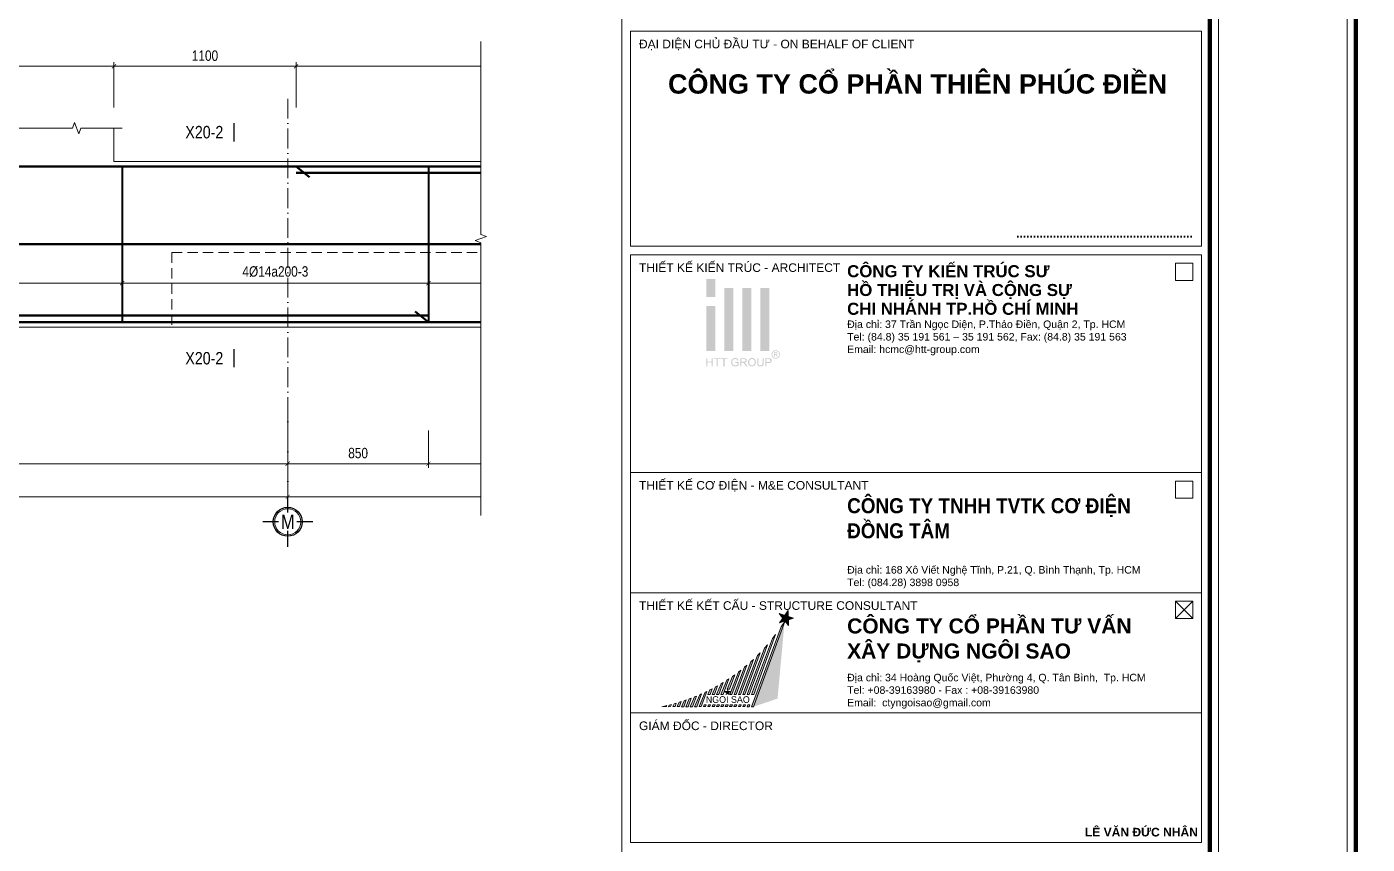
# Model space of a CAD drawing. Header units: millimetres. Extents: x 3014920 to 3563667, y -1638653 to -1356471.
# Drawn here: x 3272646 to 3280740, y -1595328 to -1590394 of the extents above; entities that cross this region are included whole.
import ezdxf
from ezdxf.enums import TextEntityAlignment as Align
from ezdxf.xclip import XClip

# ---------------------------------------------------------------- set-up
doc = ezdxf.new("R2010")
doc.units = ezdxf.units.MM
doc.header["$MEASUREMENT"] = 0
doc.header["$XCLIPFRAME"] = 0
doc.header["$PDMODE"] = 2
for name, pattern in [('6 TANG DIEN HINH 14-15$0$ACAD_ISO10W100', [18, 12, -3, 0, -3]), ('ACAD_ISO04W100', [30, 24, -3, 0, -3]), ('HIDDEN', [0.375, 0.25, -0.125])]:
    doc.linetypes.add(name, pattern=pattern)
doc.layers.get('0').update_dxf_attribs({"lineweight": 9})
doc.layers.get('Defpoints').update_dxf_attribs({"color": 10, "lineweight": 0})
for name, color, linetype, lineweight in [('2', 2, 'Continuous', 20), ('CDAI', 21, 'Continuous', 40), ('CTHEP', 50, 'Continuous', 50), ('DBAO', 90, 'Continuous', 13), ('DGIONG', 130, 'Continuous', 13), ('KTH', 154, 'Continuous', 9), ('Net khuat', 8, 'HIDDEN', 13), ('TEXT', 7, 'Continuous', 15), ('TRUC', 251, 'ACAD_ISO04W100', 9)]:
    doc.layers.add(name, color=color, linetype=linetype, lineweight=lineweight)
doc.layers.add('8', color=8, linetype='Continuous')
doc.layers.add('CHG_XX_Khung ten$0$A1 BORDER$0$DGIONG', color=7, linetype='Continuous', lineweight=13, true_color=0x29ffff)
doc.layers.add('CHG_XX_Khung ten$0$A1 BORDER$0$STICK', color=7, linetype='Continuous', lineweight=9, true_color=0xe60000)
doc.styles.add('CHG_XX_Khung ten$0$A1 BORDER$0$ARIAL', font='arial.ttf')
doc.styles.add('CHG_XX_Khung ten$0$A1 BORDER$0$Arial - Bold', font='arialbd.ttf', dxfattribs={"height": 2.5})
doc.styles.add('CHG_XX_Khung ten$0$A1 BORDER$0$Star-AvoBold', font='VAVOB_0.TTF')
doc.styles.add('CHG_XX_Khung ten$0$A1 BORDER$0$Title Block DD$0$ARIAL', font='arial.ttf')
doc.styles.add('CHG_XX_Khung ten$0$A1 BORDER$0$Title Block DD$0$Arial - Bold', font='arialbd.ttf', dxfattribs={"height": 2.5})
doc.styles.add('CHG_XX_Khung ten$0$Arial - Bold', font='arialbd.ttf')
doc.styles.add('CHG_XX_Khung ten$0$title block pccc$0$ARIAL', font='arial.ttf')
doc.styles.add('HELVECONDENSE', font='VHELVCN_0.TTF')
doc.styles.add('TTP-HelCon', font='VHELVCN_0.TTF')
doc.dimstyles.new('TTP-25', dxfattribs={"dimscale": 25, "dimtxt": 2.5, "dimasz": 1, "dimexe": 1, "dimexo": 1, "dimgap": 0.09, "dimtad": 0, "dimdec": 4, "dimrnd": 1, "dimzin": 9, "dimdsep": 46, "dimtxsty": 'TTP-HelCon', "dimblk": 'ARCHTICK', "dimcen": 0.09, "dimdle": 1.5, "dimclrd": 256, "dimclre": 256, "dimclrt": 7, "dimadec": 0, "dimazin": 0, "dimtfac": 1, "dimtdec": 4, "dimtmove": 0, "dimatfit": 3, "dimldrblk": 'ARCHTICK', "dimfxl": 1, "dimtvp": 1, "dimtolj": 1, "dimtzin": 0, "dimarcsym": 0})

# ---------------------------------------------------------------- blocks, each defined once
blk = doc.blocks.new('_ArchTick')
at = {"color": 0, "linetype": 'ByBlock', "const_width": 0.15}
blk.add_lwpolyline([(-0.5, -0.5), (0.5, 0.5)], dxfattribs=at)
blk = doc.blocks.new('*D2115')
at = {"layer": 'Defpoints', "color": 0, "transparency": 16777216}
for p in [(67846.2, -5991.8), (55595.2, -6094.2), (67846.2, -6519.1)]:
    blk.add_point(p, dxfattribs=at)
at = {"layer": 'KTH', "lineweight": -2, "transparency": 16777216}
for p, q in [((67846.2, -6016.8), (67846.2, -6544.1)), ((55595.2, -6119.2), (55595.2, -6544.1)), ((55557.7, -6519.1), (67883.7, -6519.1))]:
    blk.add_line(p, q, dxfattribs=at)
at = {"layer": 'KTH', "lineweight": -2, "transparency": 16777216, "xscale": 25, "yscale": 25, "zscale": 25, "rotation": 180}
blk.add_blockref('_ArchTick', (55595.2, -6519.1), dxfattribs=at)
at = {"layer": 'KTH', "lineweight": -2, "transparency": 16777216, "xscale": 25, "yscale": 25, "zscale": 25}
blk.add_blockref('_ArchTick', (67846.2, -6519.1), dxfattribs=at)
at = {"layer": 'KTH', "color": 7, "transparency": 16777216, "insert": (61720.7, -6455.3), "char_height": 62.5, "attachment_point": 5, "style": 'TTP-HelCon'}
blk.add_mtext('\\A1;10450', dxfattribs=at)
blk = doc.blocks.new('*D2119')
at = {"layer": 'Defpoints', "color": 0, "transparency": 16777216}
for p in [(63496.2, -6094.2), (67846.2, -6094.2), (63496.2, -6319.2)]:
    blk.add_point(p, dxfattribs=at)
at = {"layer": 'KTH', "lineweight": -2, "transparency": 16777216}
for p, q in [((63496.2, -6119.2), (63496.2, -6344.2)), ((67846.2, -6119.2), (67846.2, -6344.2)), ((67883.7, -6319.2), (63458.7, -6319.2))]:
    blk.add_line(p, q, dxfattribs=at)
at = {"layer": 'KTH', "lineweight": -2, "transparency": 16777216, "xscale": 25, "yscale": 25, "zscale": 25, "rotation": 180}
blk.add_blockref('_ArchTick', (63496.2, -6319.2), dxfattribs=at)
at = {"layer": 'KTH', "lineweight": -2, "transparency": 16777216, "xscale": 25, "yscale": 25, "zscale": 25}
blk.add_blockref('_ArchTick', (67846.2, -6319.2), dxfattribs=at)
at = {"layer": 'KTH', "color": 7, "transparency": 16777216, "insert": (65671.2, -6255.3), "char_height": 62.5, "attachment_point": 5, "style": 'TTP-HelCon'}
blk.add_mtext('\\A1;4350', dxfattribs=at)
blk = doc.blocks.new('*D2120')
at = {"layer": 'Defpoints', "color": 0, "transparency": 16777216}
for p in [(63496.2, -5053.9), (66846.5, -5053.2), (63496.2, -5228.9)]:
    blk.add_point(p, dxfattribs=at)
at = {"layer": 'KTH', "lineweight": -2, "transparency": 16777216}
for p, q in [((63496.2, -5078.9), (63496.2, -5253.9)), ((66846.5, -5078.2), (66846.5, -5253.9)), ((66884, -5228.9), (63458.7, -5228.9))]:
    blk.add_line(p, q, dxfattribs=at)
at = {"layer": 'KTH', "lineweight": -2, "transparency": 16777216, "xscale": 25, "yscale": 25, "zscale": 25, "rotation": 180}
blk.add_blockref('_ArchTick', (63496.2, -5228.9), dxfattribs=at)
at = {"layer": 'KTH', "lineweight": -2, "transparency": 16777216, "xscale": 25, "yscale": 25, "zscale": 25}
blk.add_blockref('_ArchTick', (66846.5, -5228.9), dxfattribs=at)
at = {"layer": 'KTH', "color": 7, "transparency": 16777216, "insert": (65171.4, -5159), "char_height": 62.5, "attachment_point": 5, "style": 'TTP-HelCon'}
blk.add_mtext('\\A1;4Þ14a200-3', dxfattribs=at)
blk = doc.blocks.new('*D2121')
at = {"layer": 'Defpoints', "color": 0, "transparency": 16777216}
for p in [(68696.2, -5053.9), (72146.5, -5053.9), (72146.5, -5229.7)]:
    blk.add_point(p, dxfattribs=at)
at = {"layer": 'KTH', "lineweight": -2, "transparency": 16777216}
for p, q in [((68696.2, -5078.9), (68696.2, -5254.7)), ((72146.5, -5078.9), (72146.5, -5254.7)), ((68658.7, -5229.7), (72184, -5229.7))]:
    blk.add_line(p, q, dxfattribs=at)
at = {"layer": 'KTH', "lineweight": -2, "transparency": 16777216, "xscale": 25, "yscale": 25, "zscale": 25, "rotation": 180}
blk.add_blockref('_ArchTick', (68696.2, -5229.7), dxfattribs=at)
at = {"layer": 'KTH', "lineweight": -2, "transparency": 16777216, "xscale": 25, "yscale": 25, "zscale": 25}
blk.add_blockref('_ArchTick', (72146.5, -5229.7), dxfattribs=at)
at = {"layer": 'KTH', "color": 7, "transparency": 16777216, "insert": (70421.4, -5159.8), "char_height": 62.5, "attachment_point": 5, "style": 'TTP-HelCon'}
blk.add_mtext('\\A1;4Þ14a300-3', dxfattribs=at)
blk = doc.blocks.new('*D2122')
at = {"layer": 'Defpoints', "color": 0, "transparency": 16777216}
for p in [(66846.5, -5053.9), (68696.2, -5053.9), (68696.2, -5229.7)]:
    blk.add_point(p, dxfattribs=at)
at = {"layer": 'KTH', "lineweight": -2, "transparency": 16777216}
for p, q in [((66846.5, -5078.9), (66846.5, -5254.7)), ((68696.2, -5078.9), (68696.2, -5254.7)), ((66809, -5229.7), (68733.7, -5229.7))]:
    blk.add_line(p, q, dxfattribs=at)
at = {"layer": 'KTH', "lineweight": -2, "transparency": 16777216, "xscale": 25, "yscale": 25, "zscale": 25, "rotation": 180}
blk.add_blockref('_ArchTick', (66846.5, -5229.7), dxfattribs=at)
at = {"layer": 'KTH', "lineweight": -2, "transparency": 16777216, "xscale": 25, "yscale": 25, "zscale": 25}
blk.add_blockref('_ArchTick', (68696.2, -5229.7), dxfattribs=at)
at = {"layer": 'KTH', "color": 7, "transparency": 16777216, "insert": (67771.4, -5159.8), "char_height": 62.5, "attachment_point": 5, "style": 'TTP-HelCon'}
blk.add_mtext('\\A1;4Þ14a200-3', dxfattribs=at)
blk = doc.blocks.new('*D2123')
at = {"layer": 'Defpoints', "color": 0, "transparency": 16777216}
for p in [(67896.2, -3920.2), (67896.2, -4194.2), (73046.5, -4194.2)]:
    blk.add_point(p, dxfattribs=at)
at = {"layer": 'KTH', "lineweight": -2, "transparency": 16777216}
for p, q in [((73084, -3920.2), (67858.7, -3920.2)), ((67896.2, -4169.2), (67896.2, -3895.2)), ((73046.5, -4169.2), (73046.5, -3895.2))]:
    blk.add_line(p, q, dxfattribs=at)
at = {"layer": 'KTH', "lineweight": -2, "transparency": 16777216, "xscale": 25, "yscale": 25, "zscale": 25, "rotation": 180}
blk.add_blockref('_ArchTick', (67896.2, -3920.2), dxfattribs=at)
at = {"layer": 'KTH', "lineweight": -2, "transparency": 16777216, "xscale": 25, "yscale": 25, "zscale": 25}
blk.add_blockref('_ArchTick', (73046.5, -3920.2), dxfattribs=at)
at = {"layer": 'KTH', "color": 7, "transparency": 16777216, "insert": (70471.4, -3856.3), "char_height": 62.5, "attachment_point": 5, "style": 'TTP-HelCon'}
blk.add_mtext('\\A1;5150', dxfattribs=at)
blk = doc.blocks.new('*D2124')
at = {"layer": 'Defpoints', "color": 0, "transparency": 16777216}
for p in [(66796.6, -3920.2), (66796.6, -4194.2), (67896.2, -4194.2)]:
    blk.add_point(p, dxfattribs=at)
at = {"layer": 'KTH', "lineweight": -2, "transparency": 16777216}
for p, q in [((67933.7, -3920.2), (66759.1, -3920.2)), ((66796.6, -4169.2), (66796.6, -3895.2)), ((67896.2, -4169.2), (67896.2, -3895.2))]:
    blk.add_line(p, q, dxfattribs=at)
at = {"layer": 'KTH', "lineweight": -2, "transparency": 16777216, "xscale": 25, "yscale": 25, "zscale": 25, "rotation": 180}
blk.add_blockref('_ArchTick', (66796.6, -3920.2), dxfattribs=at)
at = {"layer": 'KTH', "lineweight": -2, "transparency": 16777216, "xscale": 25, "yscale": 25, "zscale": 25}
blk.add_blockref('_ArchTick', (67896.2, -3920.2), dxfattribs=at)
at = {"layer": 'KTH', "color": 7, "transparency": 16777216, "insert": (67346.4, -3856.3), "char_height": 62.5, "attachment_point": 5, "style": 'TTP-HelCon'}
blk.add_mtext('\\A1;1100', dxfattribs=at)
blk = doc.blocks.new('*D2125')
at = {"layer": 'Defpoints', "color": 0, "transparency": 16777216}
for p in [(68696.2, -6094.2), (72146.5, -6094.2), (72146.5, -6319.2)]:
    blk.add_point(p, dxfattribs=at)
at = {"layer": 'KTH', "lineweight": -2, "transparency": 16777216}
for p, q in [((68696.2, -6119.2), (68696.2, -6344.2)), ((72146.5, -6119.2), (72146.5, -6344.2)), ((68658.7, -6319.2), (72184, -6319.2))]:
    blk.add_line(p, q, dxfattribs=at)
at = {"layer": 'KTH', "lineweight": -2, "transparency": 16777216, "xscale": 25, "yscale": 25, "zscale": 25, "rotation": 180}
blk.add_blockref('_ArchTick', (68696.2, -6319.2), dxfattribs=at)
at = {"layer": 'KTH', "lineweight": -2, "transparency": 16777216, "xscale": 25, "yscale": 25, "zscale": 25}
blk.add_blockref('_ArchTick', (72146.5, -6319.2), dxfattribs=at)
at = {"layer": 'KTH', "color": 7, "transparency": 16777216, "insert": (70421.4, -6255.3), "char_height": 62.5, "attachment_point": 5, "style": 'TTP-HelCon'}
blk.add_mtext('\\A1;3450', dxfattribs=at)
blk = doc.blocks.new('*D2126')
at = {"layer": 'Defpoints', "color": 0, "transparency": 16777216}
for p in [(67846.2, -6094.2), (68696.2, -6094.2), (67846.2, -6319.2)]:
    blk.add_point(p, dxfattribs=at)
at = {"layer": 'KTH', "lineweight": -2, "transparency": 16777216}
for p, q in [((67846.2, -6119.2), (67846.2, -6344.2)), ((68696.2, -6119.2), (68696.2, -6344.2)), ((68733.7, -6319.2), (67808.7, -6319.2))]:
    blk.add_line(p, q, dxfattribs=at)
at = {"layer": 'KTH', "lineweight": -2, "transparency": 16777216, "xscale": 25, "yscale": 25, "zscale": 25, "rotation": 180}
blk.add_blockref('_ArchTick', (67846.2, -6319.2), dxfattribs=at)
at = {"layer": 'KTH', "lineweight": -2, "transparency": 16777216, "xscale": 25, "yscale": 25, "zscale": 25}
blk.add_blockref('_ArchTick', (68696.2, -6319.2), dxfattribs=at)
at = {"layer": 'KTH', "color": 7, "transparency": 16777216, "insert": (68271.2, -6255.3), "char_height": 62.5, "attachment_point": 5, "style": 'TTP-HelCon'}
blk.add_mtext('\\A1;850', dxfattribs=at)
blk = doc.blocks.new('*D2128')
at = {"layer": 'Defpoints', "color": 0, "transparency": 16777216}
for p in [(66796.6, -3920.2), (64596.2, -4194.2), (66796.6, -4194.2)]:
    blk.add_point(p, dxfattribs=at)
at = {"layer": 'KTH', "lineweight": -2, "transparency": 16777216}
for p, q in [((64558.7, -3920.2), (66834.1, -3920.2)), ((64596.2, -4169.2), (64596.2, -3895.2)), ((66796.6, -4169.2), (66796.6, -3895.2))]:
    blk.add_line(p, q, dxfattribs=at)
at = {"layer": 'KTH', "lineweight": -2, "transparency": 16777216, "xscale": 25, "yscale": 25, "zscale": 25, "rotation": 180}
blk.add_blockref('_ArchTick', (64596.2, -3920.2), dxfattribs=at)
at = {"layer": 'KTH', "lineweight": -2, "transparency": 16777216, "xscale": 25, "yscale": 25, "zscale": 25}
blk.add_blockref('_ArchTick', (66796.6, -3920.2), dxfattribs=at)
at = {"layer": 'KTH', "color": 7, "transparency": 16777216, "insert": (65696.4, -3856.3), "char_height": 62.5, "attachment_point": 5, "style": 'TTP-HelCon'}
blk.add_mtext('\\A1;2200', dxfattribs=at)
blk = doc.blocks.new('*D2131')
at = {"layer": 'Defpoints', "color": 0, "transparency": 16777216}
for p in [(67846.2, -6094.2), (74346.6, -6094.2), (67846.2, -6519.1)]:
    blk.add_point(p, dxfattribs=at)
at = {"layer": 'KTH', "lineweight": -2, "transparency": 16777216}
for p, q in [((67846.2, -6119.2), (67846.2, -6544.1)), ((74346.6, -6119.2), (74346.6, -6544.1)), ((74384.1, -6519.1), (67808.7, -6519.1))]:
    blk.add_line(p, q, dxfattribs=at)
at = {"layer": 'KTH', "lineweight": -2, "transparency": 16777216, "xscale": 25, "yscale": 25, "zscale": 25, "rotation": 180}
blk.add_blockref('_ArchTick', (67846.2, -6519.1), dxfattribs=at)
at = {"layer": 'KTH', "lineweight": -2, "transparency": 16777216, "xscale": 25, "yscale": 25, "zscale": 25}
blk.add_blockref('_ArchTick', (74346.6, -6519.1), dxfattribs=at)
at = {"layer": 'KTH', "color": 7, "transparency": 16777216, "insert": (71096.4, -6455.3), "char_height": 62.5, "attachment_point": 5, "style": 'TTP-HelCon'}
blk.add_mtext('\\A1;6500', dxfattribs=at)
blk = doc.blocks.new('dau truc')
blk.add_circle((0, 0), 180)
at = {"layer": '8'}
for p, q in [((0, 127), (0, 345)), ((-127, 0), (-345, 0)), ((0, -345), (0, -127)), ((345, 0), (127, 0))]:
    blk.add_line(p, q, dxfattribs=at)
blk.add_circle((0, 0), 200, dxfattribs=at)
at = {"layer": 'TEXT', "style": 'HELVECONDENSE'}
blk.add_attdef('A', text='', height=233, dxfattribs=at).set_placement((0, 0), align=Align.MIDDLE)
blk = doc.blocks.new('MC')
at = {"layer": 'CTHEP', "const_width": 10, "elevation": 0}
blk.add_lwpolyline([(36, 150), (36, 0)], dxfattribs=at)
at = {"layer": 'TEXT', "style": 'TTP-HelCon'}
blk.add_attdef('A', text='', height=100, dxfattribs=at).set_placement((-50, 26), align=Align.RIGHT)
blk = doc.blocks.new('CHG_XX_Khung ten$0$A1 BORDER$0$HTT-Logo')
at = {"true_color": 0x134fb3}
h = blk.add_hatch(color=154, dxfattribs=at)
h.paths.add_polyline_path([(3, 29.1), (0, 29.1), (0, 23.1), (3, 23.1)])
h.paths.add_polyline_path([(3, 20.1), (0, 20.1), (0, 5.1), (3, 5.1)])
h.paths.add_polyline_path([(9, 26.1), (6, 26.1), (6, 5.1), (9, 5.1)])
h.paths.add_polyline_path([(15, 26.1), (12, 26.1), (12, 5.1), (15, 5.1)])
h.paths.add_polyline_path([(21, 26.1), (18, 26.1), (18, 5.1), (21, 5.1)])
h.paths.add_polyline_path([(2.12, 2.7), (1.76, 2.7), (1.76, 1.59), (0.36, 1.59), (0.36, 2.7), (0, 2.7), (0, 0), (0.36, 0), (0.36, 1.27), (1.76, 1.27), (1.76, 0), (2.12, 0)])
h.paths.add_polyline_path([(4.65, 2.7), (2.51, 2.7), (2.51, 2.38), (3.4, 2.38), (3.4, 0), (3.76, 0), (3.76, 2.38), (4.65, 2.38)])
h.paths.add_polyline_path([(6.95, 2.7), (4.81, 2.7), (4.81, 2.38), (5.7, 2.38), (5.7, 0), (6.06, 0), (6.06, 2.38), (6.95, 2.38)])
h.paths.add_polyline_path([(8.64, 1.36), (8.64, 1.41), (8.66, 1.58), (8.69, 1.75), (8.75, 1.9), (8.81, 2.03), (8.92, 2.17), (9.05, 2.28), (9.2, 2.37), (9.29, 2.39), (9.45, 2.43), (9.65, 2.44), (9.84, 2.42), (10, 2.37), (10.14, 2.29), (10.26, 2.18), (10.34, 2.03), (10.41, 1.86), (10.73, 1.95), (10.68, 2.11), (10.61, 2.26), (10.53, 2.39), (10.45, 2.47), (10.31, 2.57), (10.16, 2.65), (10.13, 2.66), (9.97, 2.71), (9.8, 2.74), (9.63, 2.75), (9.55, 2.74), (9.38, 2.73), (9.21, 2.7), (9.06, 2.65), (8.91, 2.58), (8.88, 2.56), (8.75, 2.47), (8.63, 2.36), (8.53, 2.23), (8.44, 2.07), (8.41, 1.99), (8.35, 1.84), (8.31, 1.68), (8.28, 1.51), (8.27, 1.34), (8.28, 1.26), (8.29, 1.09), (8.32, 0.92), (8.38, 0.77), (8.44, 0.62), (8.46, 0.58), (8.55, 0.44), (8.66, 0.32), (8.79, 0.21), (8.93, 0.12), (9, 0.09), (9.15, 0.03), (9.31, -0.01), (9.48, -0.04), (9.65, -0.05), (9.73, -0.04), (9.9, -0.03), (10.07, 0.01), (10.23, 0.06), (10.34, 0.11), (10.48, 0.18), (10.63, 0.27), (10.77, 0.38), (10.77, 1.38), (9.63, 1.38), (9.63, 1.06), (10.42, 1.06), (10.42, 0.56), (10.39, 0.53), (10.26, 0.45), (10.09, 0.37), (9.96, 0.32), (9.8, 0.29), (9.63, 0.28), (9.62, 0.28), (9.45, 0.29), (9.28, 0.33), (9.12, 0.4), (8.97, 0.49), (8.86, 0.61), (8.77, 0.75), (8.73, 0.85), (8.68, 1), (8.65, 1.17)])
h.paths.add_polyline_path([(13.16, 1.39), (13.28, 1.48), (13.3, 1.51), (13.39, 1.64), (13.44, 1.79), (13.46, 1.96), (13.46, 2.06), (13.42, 2.22), (13.35, 2.37), (13.31, 2.43), (13.19, 2.55), (13.05, 2.63), (13.01, 2.64), (12.87, 2.67), (12.7, 2.69), (12.5, 2.7), (11.3, 2.7), (11.3, 0), (11.66, 0), (11.66, 1.2), (12.07, 1.2), (12.11, 1.2), (12.28, 1.19), (12.44, 1.11), (12.49, 1.07), (12.62, 0.93), (12.67, 0.86), (12.77, 0.73), (12.88, 0.56), (13.23, 0), (13.68, 0), (13.21, 0.73), (13.13, 0.85), (13.03, 0.98), (12.92, 1.09), (12.86, 1.14), (12.7, 1.23), (12.86, 1.26), (13.03, 1.31)])
h.paths.add_polyline_path([(11.66, 1.51), (11.66, 2.4), (12.51, 2.4), (12.67, 2.39), (12.83, 2.35), (12.97, 2.27), (13.06, 2.13), (13.09, 1.96), (13.08, 1.87), (13.02, 1.72), (12.96, 1.64), (12.8, 1.55), (12.62, 1.52), (12.43, 1.51)], flags=16)
h.paths.add_polyline_path([(16.49, 1.43), (16.48, 1.6), (16.44, 1.77), (16.4, 1.92), (16.34, 2.07), (16.33, 2.09), (16.24, 2.23), (16.14, 2.36), (16.02, 2.47), (15.88, 2.57), (15.85, 2.59), (15.7, 2.66), (15.54, 2.71), (15.38, 2.74), (15.2, 2.75), (15.15, 2.75), (14.98, 2.73), (14.82, 2.7), (14.66, 2.64), (14.52, 2.57), (14.39, 2.48), (14.27, 2.37), (14.18, 2.26), (14.1, 2.14), (14.03, 2), (13.98, 1.84), (13.94, 1.68), (13.92, 1.5), (13.91, 1.31), (13.91, 1.29), (13.92, 1.12), (13.95, 0.96), (14, 0.8), (14.07, 0.64), (14.07, 0.62), (14.16, 0.48), (14.26, 0.35), (14.38, 0.23), (14.52, 0.14), (14.56, 0.12), (14.71, 0.04), (14.86, -0.01), (15.03, -0.04), (15.2, -0.05), (15.21, -0.05), (15.38, -0.03), (15.55, 0), (15.7, 0.05), (15.86, 0.12), (15.87, 0.13), (16.01, 0.22), (16.13, 0.33), (16.24, 0.46), (16.33, 0.61), (16.36, 0.69), (16.42, 0.84), (16.46, 1), (16.48, 1.17), (16.49, 1.35)])
h.paths.add_polyline_path([(14.28, 1.45), (14.3, 1.64), (14.34, 1.81), (14.4, 1.95), (14.47, 2.08), (14.57, 2.2), (14.73, 2.32), (14.88, 2.38), (15.04, 2.43), (15.21, 2.44), (15.38, 2.42), (15.54, 2.38), (15.69, 2.31), (15.82, 2.2), (15.93, 2.07), (16.01, 1.93), (16.04, 1.85), (16.09, 1.7), (16.12, 1.53), (16.12, 1.32), (16.11, 1.12), (16.08, 0.95), (16.03, 0.79), (15.96, 0.66), (15.86, 0.54), (15.8, 0.48), (15.67, 0.38), (15.53, 0.32), (15.37, 0.27), (15.2, 0.26), (15.12, 0.26), (14.95, 0.29), (14.8, 0.35), (14.67, 0.43), (14.54, 0.54), (14.45, 0.66), (14.37, 0.8), (14.32, 0.95), (14.29, 1.12), (14.28, 1.31)], flags=16)
h.paths.add_polyline_path([(17.31, 2.7), (16.96, 2.7), (16.96, 1.12), (16.96, 0.93), (16.98, 0.75), (17.02, 0.6), (17.06, 0.46), (17.07, 0.44), (17.15, 0.3), (17.27, 0.18), (17.4, 0.08), (17.51, 0.03), (17.67, -0.01), (17.84, -0.04), (18.02, -0.05), (18.2, -0.04), (18.37, -0.01), (18.52, 0.04), (18.66, 0.1), (18.68, 0.12), (18.81, 0.22), (18.91, 0.35), (18.99, 0.49), (19.02, 0.61), (19.06, 0.76), (19.07, 0.94), (19.08, 1.14), (19.08, 2.7), (18.72, 2.7), (18.72, 1.14), (18.72, 1.06), (18.71, 0.86), (18.68, 0.69), (18.62, 0.55), (18.55, 0.45), (18.49, 0.4), (18.36, 0.33), (18.19, 0.29), (17.99, 0.28), (17.92, 0.28), (17.75, 0.31), (17.6, 0.37), (17.46, 0.48), (17.38, 0.63), (17.34, 0.77), (17.32, 0.94), (17.31, 1.14)])
h.paths.add_polyline_path([(21.42, 1.25), (21.52, 1.34), (21.6, 1.45), (21.67, 1.59), (21.72, 1.75), (21.73, 1.92), (21.73, 1.97), (21.71, 2.13), (21.65, 2.29), (21.56, 2.44), (21.44, 2.55), (21.42, 2.56), (21.27, 2.63), (21.1, 2.67), (21.05, 2.68), (20.89, 2.7), (20.69, 2.7), (19.67, 2.7), (19.67, 0), (20.03, 0), (20.03, 1.1), (20.72, 1.1), (20.76, 1.1), (20.96, 1.11), (21.14, 1.14), (21.29, 1.19)])
h.paths.add_polyline_path([(20.03, 1.42), (20.03, 2.38), (20.72, 2.38), (20.93, 2.37), (21.06, 2.36), (21.16, 2.31), (21.28, 2.2), (21.34, 2.08), (21.37, 1.91), (21.36, 1.82), (21.31, 1.67), (21.22, 1.54), (21.09, 1.47), (20.93, 1.43), (20.73, 1.42)], flags=16)
h.paths.add_polyline_path([(23.87, 2.76), (24.01, 2.85), (24.13, 2.96), (24.24, 3.09), (24.33, 3.24), (24.35, 3.28), (24.42, 3.44), (24.47, 3.6), (24.5, 3.76), (24.51, 3.93), (24.51, 3.98), (24.49, 4.15), (24.46, 4.31), (24.4, 4.47), (24.33, 4.62), (24.29, 4.69), (24.19, 4.82), (24.08, 4.94), (23.95, 5.05), (23.81, 5.14), (23.77, 5.16), (23.61, 5.23), (23.45, 5.28), (23.29, 5.31), (23.12, 5.32), (23.08, 5.31), (22.92, 5.3), (22.76, 5.27), (22.6, 5.21), (22.44, 5.14), (22.38, 5.1), (22.24, 5.01), (22.12, 4.89), (22.01, 4.77), (21.92, 4.62), (21.89, 4.57), (21.82, 4.41), (21.77, 4.25), (21.74, 4.09), (21.73, 3.93), (21.73, 3.87), (21.75, 3.71), (21.79, 3.55), (21.84, 3.39), (21.92, 3.24), (21.95, 3.18), (22.05, 3.04), (22.16, 2.92), (22.29, 2.81), (22.43, 2.72), (22.48, 2.7), (22.64, 2.63), (22.79, 2.58), (22.96, 2.55), (23.12, 2.54), (23.18, 2.54), (23.34, 2.55), (23.5, 2.59), (23.66, 2.65), (23.82, 2.72)])
h.paths.add_polyline_path([(22.55, 2.92), (22.45, 2.98), (22.32, 3.09), (22.21, 3.21), (22.12, 3.35), (22.07, 3.44), (22.01, 3.6), (21.98, 3.76), (21.96, 3.93), (21.97, 4.03), (22, 4.19), (22.05, 4.35), (22.12, 4.51), (22.18, 4.61), (22.29, 4.73), (22.41, 4.85), (22.56, 4.94), (22.64, 4.98), (22.8, 5.04), (22.96, 5.07), (23.12, 5.09), (23.21, 5.08), (23.37, 5.06), (23.53, 5.01), (23.69, 4.94), (23.79, 4.88), (23.92, 4.77), (24.03, 4.65), (24.13, 4.51), (24.17, 4.41), (24.23, 4.25), (24.27, 4.09), (24.28, 3.93), (24.28, 3.83), (24.25, 3.67), (24.2, 3.51), (24.13, 3.35), (24.07, 3.25), (23.96, 3.13), (23.84, 3.01), (23.7, 2.92), (23.61, 2.87), (23.45, 2.81), (23.29, 2.78), (23.12, 2.77), (23.02, 2.77), (22.86, 2.8), (22.7, 2.85)], flags=16)
h.paths.add_polyline_path([(22.51, 3.16), (22.51, 4.65), (23.03, 4.65), (23.23, 4.64), (23.4, 4.62), (23.55, 4.52), (23.6, 4.47), (23.66, 4.31), (23.67, 4.25), (23.64, 4.09), (23.55, 3.96), (23.42, 3.87), (23.24, 3.82), (23.37, 3.75), (23.46, 3.64), (23.57, 3.47), (23.77, 3.16), (23.47, 3.16), (23.34, 3.39), (23.23, 3.58), (23.14, 3.7), (23.09, 3.74), (22.94, 3.79), (22.9, 3.79), (22.76, 3.79), (22.76, 3.16)], flags=0)
h.paths.add_polyline_path([(22.76, 4), (22.76, 4.45), (23.03, 4.45), (23.13, 4.45), (23.27, 4.42), (23.37, 4.35), (23.41, 4.21), (23.33, 4.06), (23.24, 4.02), (23.05, 4)], flags=0)
blk = doc.blocks.new('CHG_XX_Khung ten')
at = {"layer": 'CHG_XX_Khung ten$0$A1 BORDER$0$DGIONG'}
h = blk.add_hatch(color=256, dxfattribs=at)
h.paths.add_polyline_path([(724.94, 283.19), (724.15, 281.97), (717.19, 263.38), (717.7, 263.38)])
h.paths.add_polyline_path([(722.81, 280.17), (722.1, 279.22), (717.21, 266.21), (717.72, 266.21)], flags=17)
h.paths.add_polyline_path([(720.93, 277.8), (720.27, 277.04), (716.19, 266.22), (716.7, 266.22)])
h.paths.add_polyline_path([(719.23, 275.93), (718.6, 275.29), (715.18, 266.22), (715.69, 266.22)])
h.paths.add_polyline_path([(717.65, 274.38), (717.03, 273.81), (714.16, 266.22), (714.67, 266.22)])
h.paths.add_polyline_path([(716.14, 273.03), (715.61, 272.59), (713.15, 266.22), (713.66, 266.22)])
h.paths.add_polyline_path([(714.69, 271.86), (714.17, 271.45), (712.13, 266.23), (712.64, 266.23)])
h.paths.add_polyline_path([(713.29, 270.81), (712.76, 270.43), (711.57, 267.46), (712.07, 267.47)])
h.paths.add_polyline_path([(710.1, 266.23), (710.61, 266.24), (711.93, 269.87), (711.48, 269.56)])
h.paths.add_polyline_path([(710.61, 269.02), (710.13, 268.73), (709.08, 266.24), (709.59, 266.24)])
h.paths.add_polyline_path([(709.31, 268.26), (708.82, 267.97), (708.07, 266.24), (708.58, 266.24)])
h.paths.add_polyline_path([(708.04, 267.56), (707.54, 267.3), (707.05, 266.25), (707.56, 266.25)])
h.paths.add_polyline_path([(716.84, 263.8), (716.33, 263.8), (716.18, 263.38), (716.69, 263.38)])
h.paths.add_polyline_path([(715.67, 263.39), (715.82, 263.8), (715.32, 263.8), (715.16, 263.39)])
h.paths.add_polyline_path([(714.15, 263.39), (714.65, 263.39), (714.8, 263.8), (714.3, 263.8)])
h.paths.add_polyline_path([(713.13, 263.39), (713.64, 263.4), (713.79, 263.81), (713.28, 263.81)])
h.paths.add_polyline_path([(712.77, 263.81), (712.27, 263.81), (712.11, 263.39), (712.62, 263.4)])
h.paths.add_polyline_path([(711.25, 263.81), (711.1, 263.4), (711.61, 263.4), (711.76, 263.81)])
h.paths.add_polyline_path([(710.59, 263.4), (710.74, 263.82), (710.24, 263.82), (710.08, 263.4)])
h.paths.add_polyline_path([(709.73, 263.82), (709.22, 263.82), (709.07, 263.41), (709.57, 263.41)])
h.paths.add_polyline_path([(708.71, 263.82), (708.21, 263.82), (708.05, 263.41), (708.56, 263.41)])
h.paths.add_polyline_path([(707.54, 263.41), (707.69, 263.83), (707.19, 263.83), (707.03, 263.41)])
h.paths.add_polyline_path([(706.68, 263.83), (706.17, 263.83), (706.02, 263.42), (706.53, 263.42)])
h.paths.add_polyline_path([(705, 263.42), (705.51, 263.42), (706.79, 266.93), (706.4, 266.74)])
h.paths.add_polyline_path([(703.97, 263.37), (704.48, 263.37), (705.57, 266.36), (705.14, 266.17)])
h.paths.add_polyline_path([(704.36, 265.84), (703.91, 265.65), (702.96, 263.38), (703.46, 263.38)])
h.paths.add_polyline_path([(703.17, 265.37), (702.69, 265.19), (701.94, 263.38), (702.45, 263.38)])
h.paths.add_polyline_path([(702, 264.94), (701.5, 264.77), (700.92, 263.38), (701.43, 263.38)])
h.paths.add_polyline_path([(700.84, 264.56), (700.33, 264.4), (699.91, 263.39), (700.42, 263.39)])
h.paths.add_polyline_path([(699.7, 264.21), (699.18, 264.06), (698.89, 263.39), (699.4, 263.39)])
h.paths.add_polyline_path([(698.57, 263.9), (698.04, 263.77), (697.87, 263.38), (698.38, 263.39)])
h.paths.add_polyline_path([(697.37, 263.39), (697.45, 263.63), (696.91, 263.51), (696.35, 263.38)])
blk.add_hatch(color=256, dxfattribs=at).paths.add_polyline_path([(724.92, 283.21), (717.68, 263.38), (723.28, 265.27)])
at = {"layer": 'CHG_XX_Khung ten$0$A1 BORDER$0$STICK'}
for points in [[(723.71, 282.88), (725.74, 285.75), (725.8, 282.26), (723.67, 285.06), (727.02, 284.03)], [(725.76, 284.41), (724.96, 284.66), (724.49, 283.98), (724.99, 283.32), (725.77, 283.6)], [(711.25, 266.22), (711.64, 267.39), (712.01, 266.22), (711.02, 266.95), (712.24, 266.93)], [(711.87, 266.67), (711.78, 266.94), (711.49, 266.94), (711.4, 266.67), (711.63, 266.5)]]:
    blk.add_hatch(color=256, dxfattribs=at).paths.add_polyline_path(points)
for p, q in [((687, 577), (687, 17)), ((816, 283.93), (820, 287.93)), ((820, 283.93), (816, 287.93))]:
    blk.add_line(p, q)
for points in [[(15, 579), (826, 579), (826, 15), (15, 15)], [(816, 362.62), (820, 362.62), (820, 366.62), (816, 366.62)], [(816, 311.93), (820, 311.93), (820, 315.93), (816, 315.93)], [(816, 283.93), (820, 283.93), (820, 287.93), (816, 287.93)]]:
    blk.add_lwpolyline(points, close=True)
at = {"color": 4, "linetype": 'Continuous', "const_width": 1}
blk.add_lwpolyline([(17, 577), (824, 577), (824, 17), (17, 17)], close=True, dxfattribs=at)
at = {"linetype": 'Continuous'}
for points in [[(689, 368.62), (822, 368.62), (822, 317.93), (689, 317.93)], [(689, 317.93), (822, 317.93), (822, 289.93), (689, 289.93)], [(689, 289.93), (822, 289.93), (822, 261.93), (689, 261.93)]]:
    blk.add_lwpolyline(points, close=True, dxfattribs=at)
at = {"color": 9, "linetype": 'Continuous'}
blk.add_lwpolyline([(689, 261.93), (822, 261.93), (822, 231.73), (689, 231.73)], close=True, dxfattribs=at)
at = {"layer": 'CHG_XX_Khung ten$0$A1 BORDER$0$DGIONG'}
for points in [[(724.94, 283.19), (717.7, 263.38), (717.19, 263.38), (724.15, 281.97), (724.94, 283.19)], [(722.81, 280.17), (717.72, 266.21), (717.21, 266.21), (722.1, 279.22), (722.81, 280.17)], [(719.23, 275.93), (715.69, 266.22), (715.18, 266.22), (718.6, 275.29), (719.23, 275.93)], [(720.93, 277.8), (716.7, 266.22), (716.19, 266.22), (720.27, 277.04), (720.93, 277.8)], [(714.69, 271.86), (712.64, 266.23), (712.13, 266.23), (714.17, 271.45), (714.69, 271.86)], [(716.14, 273.03), (713.66, 266.22), (713.15, 266.22), (715.61, 272.59), (716.14, 273.03)], [(717.65, 274.38), (714.67, 266.22), (714.16, 266.22), (717.03, 273.81), (717.65, 274.38)], [(710.61, 269.02), (709.59, 266.24), (709.08, 266.24), (710.13, 268.73), (710.61, 269.02)], [(711.93, 269.87), (710.61, 266.24), (710.1, 266.23), (711.48, 269.56), (711.93, 269.87)], [(713.29, 270.81), (712.07, 267.47), (711.57, 267.46), (712.76, 270.43), (713.29, 270.81)], [(704.36, 265.84), (703.46, 263.38), (702.96, 263.38), (703.91, 265.65), (704.36, 265.84)], [(705.57, 266.36), (704.48, 263.37), (703.97, 263.37), (705.14, 266.17), (705.57, 266.36)], [(706.79, 266.93), (705.51, 263.42), (705, 263.42), (706.4, 266.74), (706.79, 266.93)], [(708.04, 267.56), (707.56, 266.25), (707.05, 266.25), (707.54, 267.3), (708.04, 267.56)], [(709.31, 268.26), (708.58, 266.24), (708.07, 266.24), (708.82, 267.97), (709.31, 268.26)], [(697.45, 263.63), (697.37, 263.39), (696.35, 263.38), (696.91, 263.51), (697.45, 263.63)], [(698.57, 263.9), (698.38, 263.39), (697.87, 263.38), (698.04, 263.77), (698.57, 263.9)], [(699.7, 264.21), (699.4, 263.39), (698.89, 263.39), (699.18, 264.06), (699.7, 264.21)], [(700.84, 264.56), (700.42, 263.39), (699.91, 263.39), (700.33, 264.4), (700.84, 264.56)], [(702, 264.94), (701.43, 263.38), (700.92, 263.38), (701.5, 264.77), (702, 264.94)], [(703.17, 265.37), (702.45, 263.38), (701.94, 263.38), (702.69, 265.19), (703.17, 265.37)]]:
    blk.add_lwpolyline(points, dxfattribs=at)
for points in [[(706.53, 263.42), (706.68, 263.83), (706.17, 263.83), (706.02, 263.42)], [(707.54, 263.41), (707.69, 263.83), (707.19, 263.83), (707.03, 263.41)], [(708.56, 263.41), (708.71, 263.82), (708.21, 263.82), (708.05, 263.41)], [(709.57, 263.41), (709.73, 263.82), (709.22, 263.82), (709.07, 263.41)], [(710.59, 263.4), (710.74, 263.82), (710.24, 263.82), (710.08, 263.4)], [(711.61, 263.4), (711.76, 263.81), (711.25, 263.81), (711.1, 263.4)], [(712.62, 263.4), (712.77, 263.81), (712.27, 263.81), (712.11, 263.39)], [(713.64, 263.4), (713.79, 263.81), (713.28, 263.81), (713.13, 263.39)], [(714.65, 263.39), (714.8, 263.8), (714.3, 263.8), (714.15, 263.39)], [(715.67, 263.39), (715.82, 263.8), (715.32, 263.8), (715.16, 263.39)], [(716.69, 263.38), (716.84, 263.8), (716.33, 263.8), (716.18, 263.38)]]:
    blk.add_lwpolyline(points, close=True, dxfattribs=at)
at = {"layer": 'CHG_XX_Khung ten$0$A1 BORDER$0$STICK'}
for p, q in [((723.67, 285.06), (727.02, 284.03)), ((725.8, 282.26), (723.67, 285.06)), ((723.71, 282.88), (725.74, 285.75)), ((725.74, 285.75), (725.8, 282.26)), ((727.02, 284.03), (723.71, 282.88)), ((711.02, 266.95), (712.24, 266.93)), ((712.01, 266.22), (711.02, 266.95)), ((712.24, 266.93), (711.25, 266.22)), ((711.64, 267.39), (712.01, 266.22))]:
    blk.add_line(p, q, dxfattribs=at)
at = {"xscale": 0.7, "yscale": 0.7, "zscale": 0.7}
blk.add_blockref('CHG_XX_Khung ten$0$A1 BORDER$0$HTT-Logo', (706.68, 342.64), dxfattribs=at)
for s, style, p in [('ĐẠI DIỆN CHỦ ĐẦU TƯ - ON BEHALF OF CLIENT ', 'CHG_XX_Khung ten$0$A1 BORDER$0$Title Block DD$0$ARIAL', (691, 417.69)), ('THIẾT KẾ KIẾN TRÚC - ARCHITECT', 'CHG_XX_Khung ten$0$A1 BORDER$0$ARIAL', (691, 365.62)), ('THIẾT KẾ CƠ ĐIỆN - M&E CONSULTANT', 'CHG_XX_Khung ten$0$A1 BORDER$0$ARIAL', (691, 314.93)), ('THIẾT KẾ KẾT CẤU - STRUCTURE CONSULTANT', 'CHG_XX_Khung ten$0$A1 BORDER$0$ARIAL', (691, 286.93)), ('GIÁM ĐỐC - DIRECTOR', 'CHG_XX_Khung ten$0$title block pccc$0$ARIAL', (691, 258.93))]:
    blk.add_text(s, height=2, dxfattribs=dict(style=style)).set_placement(p, align=Align.MIDDLE_LEFT)
for s, height, style, p in [('.....................................................', 2, 'CHG_XX_Khung ten$0$A1 BORDER$0$Title Block DD$0$Arial - Bold', (820, 373.62)), ('LÊ VĂN ĐỨC NHÂN', 2.0073, 'CHG_XX_Khung ten$0$Arial - Bold', (821.19, 234.17))]:
    blk.add_text(s, height=height, dxfattribs=dict(style=style)).set_placement(p, align=Align.MIDDLE_RIGHT)
at = {"ltscale": 10, "insert": (739.49, 366.19), "char_height": 2.8, "width": 76.248, "attachment_point": 1, "line_spacing_factor": 0.938532, "style": 'CHG_XX_Khung ten$0$A1 BORDER$0$Arial - Bold'}
blk.add_mtext('CÔNG TY KIẾN TRÚC SƯ\\PHỒ THIỆU TRỊ VÀ CỘNG SỰ\\PCHI NHÁNH TP.HỒ CHÍ MINH', dxfattribs=at)
at = {"ltscale": 10}
for s, insert, char_height, width, attachment_point, style in [('Địa chỉ: 37 Trần Ngọc Diện, P.Thảo Điền, Quận 2, Tp. HCM\\PTel: (84.8) 35 191 561 – 35 191 562, Fax: (84.8) 35 191 563\\PEmail: hcmc@htt-group.com', (739.49, 345.2), 1.75, 83.001, 7, 'CHG_XX_Khung ten$0$A1 BORDER$0$ARIAL'), ('{\\W0.9;CÔNG TY TNHH TVTK CƠ ĐIỆN \\PĐỒNG TÂM}', (739.49, 311.93), 3.5, 76.248, 1, 'CHG_XX_Khung ten$0$A1 BORDER$0$Arial - Bold'), ('\\pt8.75;Địa chỉ: 168 Xô Viết Nghệ Tĩnh, P.21, Q. Bình Thạnh, Tp. HCM \\P\\ptz;Tel: (084.28) 3898 0958', (739.49, 290.93), 1.75, 83.001, 7, 'CHG_XX_Khung ten$0$A1 BORDER$0$ARIAL'), ('CÔNG TY CỔ PHẦN TƯ VẤN \\PXÂY DỰNG NGÔI SAO', (739.49, 283.93), 3.5, 76.248, 1, 'CHG_XX_Khung ten$0$A1 BORDER$0$Arial - Bold'), ('Địa chỉ: 34 Hoàng Quốc Việt, Phường 4, Q. Tân Bình,  Tp. HCM\\PTel: +08-39163980 - Fax : +08-39163980 \\PEmail:  ctyngoisao@gmail.com', (739.49, 262.93), 1.75, 83.001, 7, 'CHG_XX_Khung ten$0$A1 BORDER$0$ARIAL')]:
    blk.add_mtext(s, dxfattribs=dict(at, insert=insert, char_height=char_height, width=width, attachment_point=attachment_point, style=style))
at = {"layer": 'CHG_XX_Khung ten$0$A1 BORDER$0$STICK', "style": 'CHG_XX_Khung ten$0$A1 BORDER$0$Star-AvoBold', "width": 1}
blk.add_text('NGOI SAO', height=1.547, dxfattribs=at).set_placement((706.57, 264.27))
at = {"ltscale": 10, "insert": (755.91, 410.64), "char_height": 4.5, "width": 121.2929, "attachment_point": 2, "style": 'CHG_XX_Khung ten$0$A1 BORDER$0$Title Block DD$0$Arial - Bold', "bg_fill": 2}
blk.add_mtext('CÔNG TY CỔ PHẦN THIÊN PHÚC ĐIỀN', dxfattribs=at)
at = {"linetype": 'Continuous'}
blk.add_lwpolyline([(689, 420.69), (822, 420.69), (822, 370.62), (689, 370.62)], close=True, dxfattribs=at)
blk = doc.blocks.new('2X-20')
at = {"layer": 'CDAI'}
for points in [[(66846.54872, -4524.18322), (66846.54872, -5464.18322)], [(68696.21515, -4524.18322), (68696.21515, -5464.18322)]]:
    blk.add_lwpolyline(points, dxfattribs=at)
at = {"layer": 'CTHEP'}
for p, q in [((67977.64104, -4588.69135), (67896.21515, -4524.16585)), ((74284.57713, -4994.16584), (53745.54971, -4994.16585)), ((68614.78926, -5399.64035), (68696.21515, -5464.16585))]:
    blk.add_line(p, q, dxfattribs=at)
for points in [[(55076.56114, -4524.16585), (74311.57278, -4524.16585)], [(67896.21515, -4564.16585), (72946.54577, -4564.16585)], [(55076.56114, -5464.16585), (74311.55328, -5464.16584), (74311.55328, -4864.16584)], [(63496.21518, -5424.16585), (68696.21515, -5424.16585)]]:
    blk.add_lwpolyline(points, dxfattribs=at)
at = {"layer": 'DBAO', "linetype": 'Continuous'}
for p, q in [((66796.55036, -4494.16585), (66796.55036, -4294.16585)), ((66796.55036, -4494.16585), (74046.55133, -4494.16585)), ((74346.55328, -5494.16585), (55696.55231, -5494.16585))]:
    blk.add_line(p, q, dxfattribs=at)
at = {"layer": 'DGIONG', "linetype": 'Continuous', "flags": 128}
blk.add_lwpolyline([(66846.55036, -4294.16585), (66596.21679, -4294.16585), (66583.71679, -4328.50932), (66558.71679, -4259.82238), (66546.21679, -4294.16585), (66001.69451, -4294.16585)], dxfattribs=at)
at = {"layer": 'Net khuat', "ltscale": 250}
for q in [(74046.55133, -5044.16394), (67146.55231, -5494.16585)]:
    blk.add_line((67146.55231, -5044.15324), q, dxfattribs=at)
at = {"layer": 'TRUC', "linetype": '6 TANG DIEN HINH 14-15$0$ACAD_ISO10W100', "ltscale": 10}
blk.add_lwpolyline([(67846.21679, -4115.89493), (67846.21679, -6566.76302)], dxfattribs=at)
at = {"xscale": 0.75, "yscale": 0.75, "zscale": 0.75}
blk.add_blockref('MC', (67494.51833, -4374.81334), dxfattribs=at).add_auto_attribs({'A': 'X20-2'})
ref = blk.add_blockref('MC', (67494.51833, -5625.87763), dxfattribs=dict(xscale=-0.75, yscale=0.75, zscale=0.75, rotation=180))
ref.add_attrib('A', 'X20-2', dxfattribs={"layer": 'TEXT', "height": 75, "style": 'TTP-HelCon'}).set_placement((67457.01833, -5720.00806), align=Align.RIGHT)
at = {"layer": '2', "ltscale": 300}
ref = blk.add_blockref('dau truc', (67846.21679, -6669.98612), dxfattribs=dict(at, xscale=0.4367131292819977, yscale=0.4367131292819977, zscale=0.4367131292819977))
ref.add_attrib('A', 'M', dxfattribs={"layer": 'TEXT', "height": 87.5, "style": 'HELVECONDENSE'}).set_placement((67846.21679, -6669.98612), align=Align.MIDDLE)
at = {"layer": 'KTH'}
for base, p1, p2, picture, middle in [((66796.55036, -3920.16124), (64596.21679, -4194.16585), (66796.55036, -4194.16585), '*D2128', (65696.38358, -3856.32791)), ((63496.21518, -6319.16585), (67846.21679, -6094.16585), (63496.21518, -6094.16585), '*D2119', (65671.21599, -6255.33251)), ((67846.21679, -6319.16585), (68696.21515, -6094.16585), (67846.21679, -6094.16585), '*D2126', (68271.21597, -6255.33251))]:
    dim = blk.add_linear_dim(base=base, p1=p1, p2=p2, angle=180, dimstyle='TTP-25', override={"dimtmove": 1}, dxfattribs=at)
    dim.commit()
    dim.dimension.update_dxf_attribs({"geometry": picture, "text_midpoint": middle})
for base, p1, p2, picture, middle in [((66796.55036, -3920.16124), (67896.21515, -4194.16585), (66796.55036, -4194.16585), '*D2124', (67346.38276, -3856.32791)), ((67896.21515, -3920.16124), (73046.54577, -4194.16585), (67896.21515, -4194.16585), '*D2123', (70471.38046, -3856.32791)), ((67846.21679, -6519.12159), (74346.55133, -6094.16585), (67846.21679, -6094.16585), '*D2131', (71096.38406, -6455.28825)), ((72146.54577, -6319.16585), (68696.21515, -6094.16585), (72146.54577, -6094.16585), '*D2125', (70421.38046, -6255.33251))]:
    dim = blk.add_linear_dim(base=base, p1=p1, p2=p2, dimstyle='TTP-25', override={"dimtmove": 1}, dxfattribs=at)
    dim.commit()
    dim.dimension.update_dxf_attribs({"geometry": picture, "text_midpoint": middle})
at = {"layer": 'KTH', "color": 1}
dim = blk.add_linear_dim(base=(63496.21518, -5228.9314), p1=(66846.54872, -5053.2019), p2=(63496.21518, -5053.94724), angle=180, text='4Þ14a200-3', dimstyle='TTP-25', override={"dimtmove": 1}, dxfattribs=at)
dim.commit()
dim.dimension.update_dxf_attribs({"geometry": '*D2120', "text_midpoint": (65171.38195, -5159.01474)})
at = {"layer": 'KTH'}
for base, p1, p2, text, picture, middle in [((68696.21515, -5229.67674), (66846.54872, -5053.94724), (68696.21515, -5053.94724), '4Þ14a200-3', '*D2122', (67771.38194, -5159.76007)), ((72146.54577, -5229.67674), (68696.21515, -5053.94724), (72146.54577, -5053.94724), '4Þ14a300-3', '*D2121', (70421.38046, -5159.76007))]:
    dim = blk.add_linear_dim(base=base, p1=p1, p2=p2, text=text, dimstyle='TTP-25', override={"dimtmove": 1}, dxfattribs=at)
    dim.commit()
    dim.dimension.update_dxf_attribs({"geometry": picture, "text_midpoint": middle})
dim = blk.add_linear_dim(base=(67846.21679, -6519.12159), p1=(55595.21679, -6094.16585), p2=(67846.21679, -5991.82511), angle=180, text='10450', dimstyle='TTP-25', override={"dimtmove": 1}, dxfattribs=at)
dim.commit()
dim.dimension.update_dxf_attribs({"geometry": '*D2115', "text_midpoint": (61720.71679, -6455.28825)})

msp = doc.modelspace()

# ---------------------------------------------------------------- linework, layer by layer
at = {"layer": 'DGIONG', "linetype": 'Continuous', "elevation": 0, "flags": 128}
msp.add_lwpolyline([(3275387.79437, -1593343.87416), (3275387.79459, -1591697.45066), (3275353.45112, -1591684.95066), (3275422.13806, -1591659.95066), (3275387.79459, -1591647.45066), (3275387.79441, -1590482.485)], dxfattribs=at)

# ---------------------------------------------------------------- block references
at = {"layer": 'DBAO'}
ref = msp.add_blockref('2X-20', (3206375.5499, -1586712.30188), dxfattribs=at)
XClip(ref).set_block_clipping_path([(54567.0674770786, -6919.4327499529), (69012.2444487917, -3391.722764177)])

# ---------------------------------------------------------------- next in the draw order: block references
at = {"color": 5, "xscale": 25.92478421704392, "yscale": 25.92478421704392, "zscale": 25.92478421704392}
msp.add_blockref('CHG_XX_Khung ten', (3258428.80614, -1601326.46106), dxfattribs=at)

# ---------------------------------------------------------------- next in the draw order: block references
msp.add_blockref('CHG_XX_Khung ten', (3280231.54967, -1601326.46106), dxfattribs=at)

doc.saveas('drawing.dxf')
